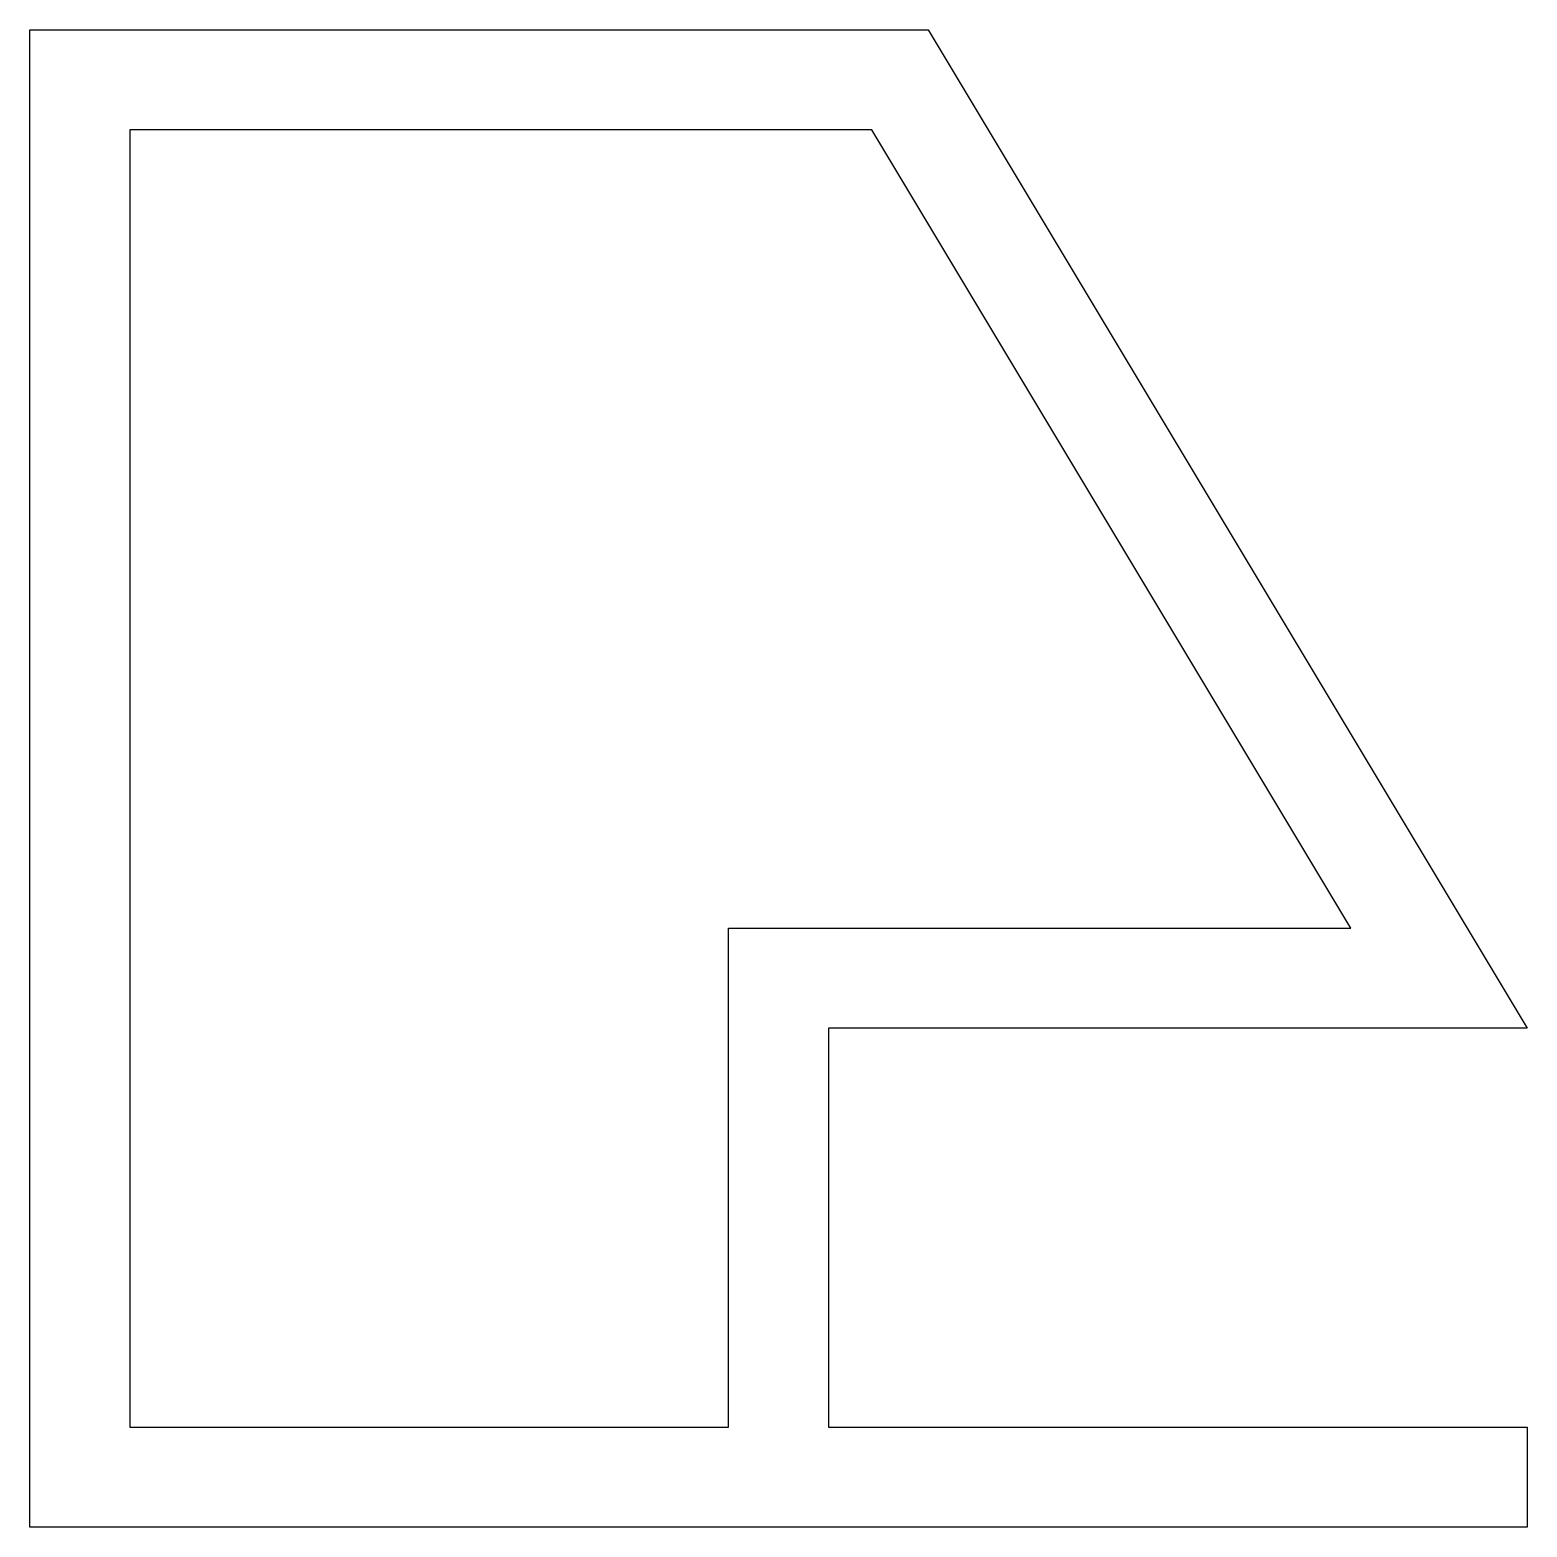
# Model space of a CAD drawing. Extents: x 258.8 to 273.8, y 246.3 to 261.3.
import ezdxf

# ---------------------------------------------------------------- set-up
doc = ezdxf.new("R2010")
doc.units = 0
doc.layers.add('ANA', color=220, linetype='CONTINUOUS')

msp = doc.modelspace()

# ---------------------------------------------------------------- linework, layer by layer
at = {"layer": 'ANA'}
for points in [[(267.84, 261.348), (273.84, 251.348), (266.84, 251.348), (266.84, 247.348), (273.84, 247.348), (273.84, 246.348), (258.84, 246.348), (258.84, 261.348)], [(265.84, 252.348), (272.074, 252.348), (267.274, 260.348), (259.84, 260.348), (259.84, 247.348), (265.84, 247.348)]]:
    msp.add_lwpolyline(points, close=True, dxfattribs=at)

doc.saveas('drawing.dxf')
